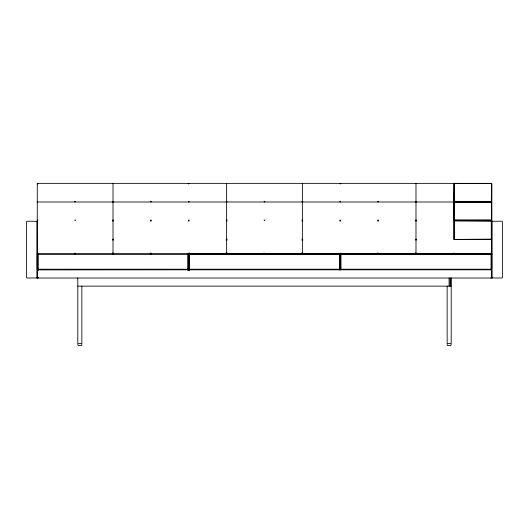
<?xml version="1.0" encoding="UTF-8"?>
<svg xmlns="http://www.w3.org/2000/svg" width="529" height="529" viewBox="0 0 529 529"><rect width="100%" height="100%" fill="white"/><g stroke="black" fill="none" stroke-linecap="round" stroke-linejoin="round"><path stroke-width="0.79" d="M37.268 253.669L491.739 253.669L491.739 254.343L37.268 254.343L37.837 253.12L37.268 254.343L37.268 269.221L37.943 269.988L37.268 270.577L37.268 277.652M37.314 277.335L37.943 278.016L37.943 277.335L37.268 277.461M491.653 254.006L491.692 269.221A0.681 0.681 0 0 1 491.057 269.896L491.739 269.221L491.732 183.358L37.268 183.358L37.261 269.221L37.605 269.81L37.943 269.559L37.943 254.343M188.079 269.221L188.079 254.343M188.337 269.221L188.337 254.343M188.555 254.343L188.317 269.81M188.41 269.81L188.754 253.669M188.952 254.343L189.19 269.81M339.565 253.669L339.572 269.896L340.246 269.221L340.246 254.343C339.334 252.141 340.299 253.887 339.902 253.761A0.674 0.674 0 0 1 340.246 254.343L340.193 269.221L340.583 269.81L491.401 269.81L491.044 269.896L491.732 269.221L37.261 269.221A0.674 0.674 0 0 0 37.943 269.896L37.268 270.577M340.927 269.559L340.927 253.669L340.345 254.006L491.064 254.006L491.064 269.559L340.927 269.559L340.927 269.896M491.064 254.343L491.064 253.669L491.401 253.761L491.057 253.761M454.001 220.791L491.593 220.791L491.593 239.452L454.001 239.452L454.001 220.791L491.296 221.089L491.732 220.653L491.732 184.032L491.057 183.358M189.435 269.896L189.435 270.577L188.813 270.577M37.685 270.577L37.817 269.988M37.321 270.577L37.704 269.988M37.01 277.679L37.01 221.545M491.99 221.545L491.99 277.679M491.54 254.343L491.54 269.221L491.057 269.896L491.395 269.988M75.369 253.517L75.713 253.12L75.138 254.343L74.569 253.067L74.913 253.517M189.435 253.761L189.098 253.761A0.674 0.674 0 0 0 188.76 254.343L188.185 253.12L188.754 254.343L189.329 253.067L188.754 254.343A0.674 0.674 0 0 0 188.073 253.669L188.073 270.577L188.701 270.577M264.725 253.517L265.069 253.12L264.5 254.343L263.931 253.067L264.269 253.517M454.1 253.517L454.437 253.12L453.869 254.343L453.3 253.067L453.644 253.517M491.732 277.679L491.732 270.577M37.268 184.032L37.943 183.358M75.277 220.381L75.574 220.011M264.639 220.381L264.936 220.011M454.001 220.381L454.001 202.005L454.001 220.381L491.732 220.653M339.836 269.81L340.048 254.343L339.572 254.343M37.704 201.364L37.268 202.005L491.732 202.005L491.296 201.364L491.593 183.358L491.593 201.728L453.862 202.005L453.426 201.364M37.704 220.011L37.268 220.653L37.704 221.089M75.574 201.364L75.138 202.005L74.708 201.364M113.444 201.364L113.014 202.005L112.578 201.364M113.444 220.011L112.578 221.089M151.32 201.364L150.884 202.005L150.448 201.364M151.32 220.011L150.448 221.089M189.19 201.364L188.754 202.005L188.324 201.364M189.19 220.011L188.324 221.089M227.06 201.364L226.63 202.005L226.194 201.364M227.06 220.011L226.194 221.089M264.936 201.364L264.5 202.005L264.064 201.364M302.806 201.364L302.37 202.005L301.94 201.364M302.806 220.011L301.94 221.089M340.676 201.364L340.246 202.005L339.81 201.364M340.676 220.011L339.81 221.089M378.552 201.364L378.116 202.005L377.68 201.364M378.552 220.011L377.68 221.089M416.422 201.364L415.986 202.005L415.556 201.364M416.422 220.011L415.556 221.089M454.292 183.57L454.001 201.728L454.001 183.358L491.296 183.57M37.704 239.154L37.268 239.591L37.704 240.027M37.361 254.006L37.943 253.669L37.943 269.896L188.417 269.81M112.578 240.027L113.444 239.154M226.194 240.027L227.06 239.154M301.94 240.027L302.806 239.154M415.556 240.027L416.422 239.154M454.001 239.452L491.296 239.154L491.732 239.591L491.296 240.027M188.846 183.695L189.435 183.358M340.345 183.682L340.921 183.358M491.296 202.217L491.593 202.005L491.593 220.381L491.296 202.217L454.292 202.217M36.594 278.016L36.924 277.943L27.124 278.016L26.45 277.335L26.45 221.882L27.124 221.208L36.924 221.281L36.594 221.208M492.406 221.208L492.076 221.281L501.876 221.208L502.55 221.882L502.55 277.335L501.876 278.016L492.076 277.943L492.406 278.016M340.59 253.761L340.927 253.761M340.927 254.343L340.246 254.343A0.674 0.674 0 0 1 340.927 253.669L340.927 254.006M340.656 269.81L340.345 269.559L340.921 269.81M454.292 201.364L491.296 201.364M491.507 201.609L454.087 201.609L454.087 183.404M454.292 220.011L491.296 220.011M491.507 220.256L454.087 220.256L454.087 202.052M491.507 239.366L454.087 239.366L454.087 220.877M37.605 253.761L37.943 253.761M188.079 253.761L188.668 254.006L188.073 253.669L188.417 253.761M189.435 254.006L340.107 254.006M37.678 269.221L37.513 269.559L188.079 269.559M37.943 269.221L37.533 269.559M491.064 269.221L491.52 269.221M339.902 269.81L189.098 269.81L188.754 269.221M188.073 269.988L188.41 269.988M189.098 269.988L189.435 269.988M37.361 270.24L37.718 270.24M37.466 270.577L37.943 270.577M37.361 277.679L37.943 277.679M37.943 277.923L37.321 277.335M37.605 278.016L491.395 278.016M77.803 286.129L451.197 286.129L451.197 343.612L447.144 343.612L447.144 286.129M340.048 254.343L340.821 253.067L340.253 254.343L340.015 253.517M340.154 269.559L189.435 269.559L189.435 253.669M188.079 183.358L188.668 183.695M37.652 269.81L37.989 269.896M339.565 183.358L340.14 183.682M416.422 221.089L415.556 220.011M415.556 239.154L416.422 240.027M378.552 221.089L377.68 220.011M340.676 221.089L339.81 220.011M302.806 221.089L301.94 220.011M301.94 239.154L302.806 240.027M227.06 221.089L226.194 220.011M226.194 239.154L227.06 240.027M189.19 221.089L188.324 220.011M151.32 221.089L150.448 220.011M113.444 221.089L112.578 220.011M112.578 239.154L113.444 240.027M453.426 220.011L453.717 220.381M264.064 220.011L264.361 220.381M74.708 220.011L74.999 220.381M37.704 277.923L37.466 277.335M37.817 277.923L37.685 277.335M491.739 254.343L491.17 253.067L491.739 254.343A0.674 0.674 0 0 0 491.057 253.669M188.529 253.49L188.754 254.343M340.478 269.559L340.445 254.343M491.296 221.089L491.296 239.154M454.292 221.089L454.292 239.154M451.197 344.293L450.82 345.576L447.891 345.642L447.243 345.325L447.144 344.293M451.111 278.016L451.111 286.129M450.84 278.016L450.84 286.129M450.093 278.016L450.093 286.129M449.081 278.016L449.081 286.129M415.986 183.358L415.986 254.409M340.669 254.343L340.669 269.221M340.299 254.343L340.306 269.221M340.246 183.358L340.246 184.032M302.37 183.358L302.37 254.409M226.63 183.358L226.63 254.409M188.754 183.358L188.754 184.032M113.014 183.358L113.014 254.409M81.856 286.129L81.856 343.612L77.803 343.612L77.803 278.016M81.856 344.293L81.757 345.325L81.109 345.642L78.18 345.576L77.803 344.293M37.466 253.669L37.466 254.343M37.261 254.343A0.674 0.674 0 0 1 37.943 253.669M188.708 254.343L188.708 269.221L188.701 254.343M339.83 254.343L339.823 269.221L339.83 254.343M113.239 253.49L113.014 254.343L112.439 253.067L113.014 254.343L113.583 253.067L113.239 253.517M151.109 253.49L150.884 254.343L150.315 253.067L150.884 254.343L151.453 253.067L151.109 253.517M226.855 253.49L226.63 254.343L226.055 253.067L226.63 254.343L227.199 253.067L226.855 253.517M302.601 253.49L302.37 254.343L301.801 253.067L302.37 254.343L302.945 253.067L302.601 253.517M378.354 253.49L378.123 254.343L377.554 253.067L378.123 254.343L378.698 253.067L378.354 253.517M416.224 253.49L415.999 254.343L415.424 253.067L415.999 254.343L416.568 253.067L416.224 253.517M491.395 277.923L491.057 278.016L491.395 277.923"/></g></svg>
